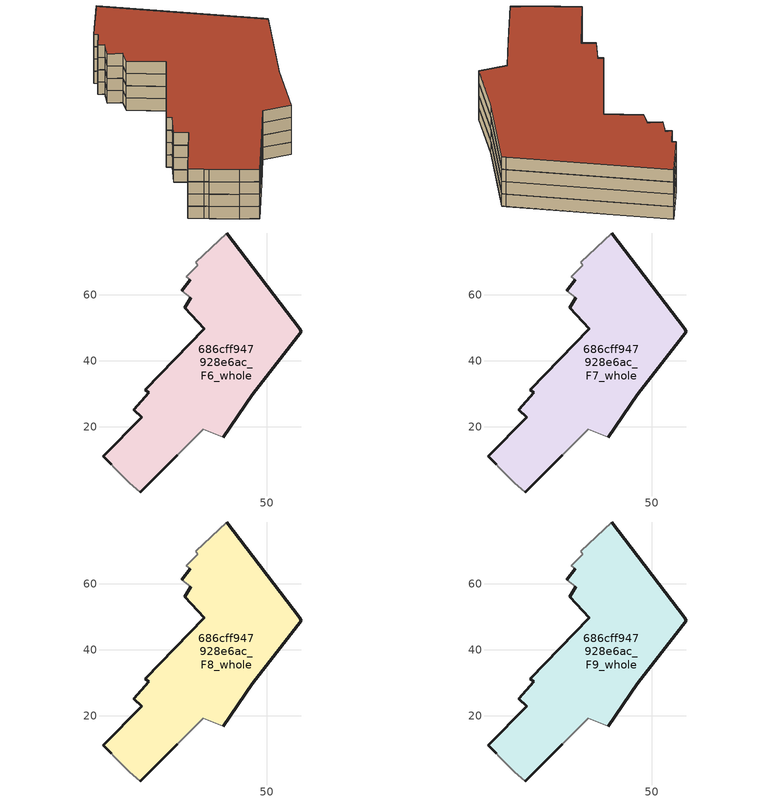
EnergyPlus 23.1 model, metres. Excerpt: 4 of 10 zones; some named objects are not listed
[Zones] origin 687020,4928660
686cff947928e6ac_F6_whole
 floor to 686cff947928e6ac_F5_whole (EU_floor_Construction): 36.81,16.88 45.5,29.79 60.45,48.89 59.94,49.74 37.84,78.71 28.48,69.79 29.11,68.96 25.6,65.54 26.84,64.54 24.3,61.23 26.94,59.05 25.06,56.04 31.03,49.8 13.25,31.29 14.28,30.38 9.77,25.2 12.06,22.96 0.42,11.11 2.9,8.7 3.64,7.82 8.38,3.13 11.59,0.33 22.9,11.49 30.69,19.37 z18
 wall outside (EU_wall_Construction): 24.31,61.23 26.84,64.54 / 37.84,78.71 59.94,49.74 60.45,48.89 45.51,29.79 36.81,16.88 / 22.91,11.49 11.59,0.33 / 2.91,8.7 0.42,11.11 12.06,22.96 9.78,25.2 14.29,30.38 13.26,31.29 31.04,49.8 25.06,56.04 26.94,59.05 z18:21
 wall adiabatic (EU_wall_Construction): 26.94,59.05 24.31,61.23 / 26.84,64.54 25.6,65.54 29.11,68.96 28.48,69.79 37.84,78.71 / 36.81,16.88 30.69,19.37 22.91,11.49 / 11.59,0.33 8.38,3.13 3.64,7.82 2.91,8.7 z18:21
686cff947928e6ac_F7_whole
 floor to 686cff947928e6ac_F6_whole (EU_floor_Construction): 36.81,16.88 45.5,29.79 60.45,48.89 59.94,49.74 37.84,78.71 28.48,69.79 29.11,68.96 25.6,65.54 26.84,64.54 24.3,61.23 26.94,59.05 25.06,56.04 31.03,49.8 13.25,31.29 14.28,30.38 9.77,25.2 12.06,22.96 0.42,11.11 2.9,8.7 3.64,7.82 8.38,3.13 11.59,0.33 22.9,11.49 30.69,19.37 z21
 wall outside (EU_wall_Construction): 24.31,61.23 26.84,64.54 / 37.84,78.71 59.94,49.74 60.45,48.89 45.51,29.79 36.81,16.88 / 22.91,11.49 11.59,0.33 / 2.91,8.7 0.42,11.11 12.06,22.96 9.78,25.2 14.29,30.38 13.26,31.29 31.04,49.8 25.06,56.04 26.94,59.05 z21:24
 wall adiabatic (EU_wall_Construction): 26.94,59.05 24.31,61.23 / 26.84,64.54 25.6,65.54 29.11,68.96 28.48,69.79 37.84,78.71 / 36.81,16.88 30.69,19.37 22.91,11.49 / 11.59,0.33 8.38,3.13 3.64,7.82 2.91,8.7 z21:24
686cff947928e6ac_F8_whole
 floor to 686cff947928e6ac_F7_whole (EU_floor_Construction): 36.81,16.88 45.5,29.79 60.45,48.89 59.94,49.74 37.84,78.71 28.48,69.79 29.11,68.96 25.6,65.54 26.84,64.54 24.3,61.23 26.94,59.05 25.06,56.04 31.03,49.8 13.25,31.29 14.28,30.38 9.77,25.2 12.06,22.96 0.42,11.11 2.9,8.7 3.64,7.82 8.38,3.13 11.59,0.33 22.9,11.49 30.69,19.37 z24
 wall outside (EU_wall_Construction): 24.31,61.23 26.84,64.54 / 37.84,78.71 59.94,49.74 60.45,48.89 45.51,29.79 36.81,16.88 / 22.91,11.49 11.59,0.33 / 2.91,8.7 0.42,11.11 12.06,22.96 9.78,25.2 14.29,30.38 13.26,31.29 31.04,49.8 25.06,56.04 26.94,59.05 z24:27
 wall adiabatic (EU_wall_Construction): 26.94,59.05 24.31,61.23 / 26.84,64.54 25.6,65.54 29.11,68.96 28.48,69.79 37.84,78.71 / 36.81,16.88 30.69,19.37 22.91,11.49 / 11.59,0.33 8.38,3.13 3.64,7.82 2.91,8.7 z24:27
686cff947928e6ac_F9_whole
 floor to 686cff947928e6ac_F8_whole (EU_floor_Construction): 36.81,16.88 45.5,29.79 60.45,48.89 59.94,49.74 37.84,78.71 28.48,69.79 29.11,68.96 25.6,65.54 26.84,64.54 24.3,61.23 26.94,59.05 25.06,56.04 31.03,49.8 13.25,31.29 14.28,30.38 9.77,25.2 12.06,22.96 0.42,11.11 2.9,8.7 3.64,7.82 8.38,3.13 11.59,0.33 22.9,11.49 30.69,19.37 z27
 wall outside (EU_wall_Construction): 24.31,61.23 26.84,64.54 / 37.84,78.71 59.94,49.74 60.45,48.89 45.51,29.79 36.81,16.88 / 22.91,11.49 11.59,0.33 / 2.91,8.7 0.42,11.11 12.06,22.96 9.78,25.2 14.29,30.38 13.26,31.29 31.04,49.8 25.06,56.04 26.94,59.05 z27:30
 wall adiabatic (EU_wall_Construction): 26.94,59.05 24.31,61.23 / 26.84,64.54 25.6,65.54 29.11,68.96 28.48,69.79 37.84,78.71 / 36.81,16.88 30.69,19.37 22.91,11.49 / 11.59,0.33 8.38,3.13 3.64,7.82 2.91,8.7 z27:30
 roof outside (EU_roof_Construction): 37.84,78.71 59.94,49.74 60.45,48.89 45.51,29.79 36.81,16.88 30.69,19.37 22.91,11.49 11.59,0.33 8.38,3.13 3.64,7.82 2.91,8.7 0.42,11.11 12.06,22.96 9.78,25.2 14.29,30.38 13.26,31.29 31.04,49.8 25.06,56.04 26.94,59.05 24.31,61.23 26.84,64.54 25.6,65.54 29.11,68.96 28.48,69.79 z30
[Building]
EU S2 Campaign: North Axis=0; Terrain=City; Solar Distribution=FullExterior
[Site:Location]
Bologna: Latitude=44.5; Longitude=11.25; Time Zone=1; Elevation=37
[SizingPeriod:WeatherFileDays]
AnnualSizingPeriod: Begin Month=1; Begin Day of Month=1; End Month=12; End Day of Month=31; Day of Week for Start Day=Monday; Use Weather File Daylight Saving Period=No; Use Weather File Rain and Snow Indicators=No
[MATERIAL]
EU_InternalMass_Material: Roughness=MediumRough; Thickness=0.1; Conductivity=1; Density=1800; Specific Heat=900; Thermal Absorptance=0.9; Solar Absorptance=0.7; Visible Absorptance=0.7
[MATERIAL:NOMASS] Roughness=MediumRough; Thermal Absorptance=0.9; Solar Absorptance=0.7; Visible Absorptance=0.7
Name | Thermal Resistance
EU_wall_NoMass | 0.905828
EU_roof_NoMass | 0.37593
EU_floor_NoMass | 0.67114
[CONSTRUCTION]
EU_wall_Construction: EU_wall_NoMass
EU_roof_Construction: EU_roof_NoMass
EU_floor_Construction: EU_floor_NoMass
EU_InternalMass_Construction: EU_InternalMass_Material
[ZONE] Type=1; Multiplier=1; Ceiling Height=autocalculate; Volume=5553.31; Floor Area=autocalculate; Part of Total Floor Area=Yes
686cff947928e6ac_F6_whole; 686cff947928e6ac_F7_whole; 686cff947928e6ac_F8_whole; 686cff947928e6ac_F9_whole
[INTERNALMASS] Construction=EU_InternalMass_Construction; Surface Area=1851.1
Name | Zone or ZoneList
686cff947928e6ac_F6_whole_EU_InternalMass | 686cff947928e6ac_F6_whole
686cff947928e6ac_F7_whole_EU_InternalMass | 686cff947928e6ac_F7_whole
686cff947928e6ac_F8_whole_EU_InternalMass | 686cff947928e6ac_F8_whole
686cff947928e6ac_F9_whole_EU_InternalMass | 686cff947928e6ac_F9_whole
[OTHEREQUIPMENT] Fuel Type=Electricity; Design Level Calculation Method=Watts/Area; Power per Zone Floor Area=1; Fraction Latent=0; Fraction Radiant=0; Fraction Lost=0; Carbon Dioxide Generation Rate=0; EndUse Subcategory=EU_Step8_InternalGains
Name | Zone or ZoneList or Space or SpaceList | Schedule
EU_Step8_InternalGain_686cff947928e6ac_F6_whole_f000 | 686cff947928e6ac_F6_whole | EU_Step8_GainSchedule_686cff947928e6ac_F6_whole_f000
EU_Step8_InternalGain_686cff947928e6ac_F7_whole_f000 | 686cff947928e6ac_F7_whole | EU_Step8_GainSchedule_686cff947928e6ac_F7_whole_f000
EU_Step8_InternalGain_686cff947928e6ac_F8_whole_f000 | 686cff947928e6ac_F8_whole | EU_Step8_GainSchedule_686cff947928e6ac_F8_whole_f000
EU_Step8_InternalGain_686cff947928e6ac_F9_whole_f000 | 686cff947928e6ac_F9_whole | EU_Step8_GainSchedule_686cff947928e6ac_F9_whole_f000
[ZONEVENTILATION:DESIGNFLOWRATE] Schedule=EU_AlwaysOn; Design Flow Rate Calculation Method=AirChanges/Hour; Air Changes per Hour=0.73129; Ventilation Type=Natural; Fan Pressure Rise=0; Fan Total Efficiency=1; Constant Term Coefficient=1; Temperature Term Coefficient=0; Velocity Term Coefficient=0; Velocity Squared Term Coefficient=0; Minimum Indoor Temperature=-100; Maximum Indoor Temperature=100; Delta Temperature=-100; Minimum Outdoor Temperature=-100; Maximum Outdoor Temperature=100; Maximum Wind Speed=40
Name | Zone or ZoneList or Space or SpaceList
EU_ConstantAir_686cff947928e6ac_F6_whole | 686cff947928e6ac_F6_whole
EU_ConstantAir_686cff947928e6ac_F7_whole | 686cff947928e6ac_F7_whole
EU_ConstantAir_686cff947928e6ac_F8_whole | 686cff947928e6ac_F8_whole
EU_ConstantAir_686cff947928e6ac_F9_whole | 686cff947928e6ac_F9_whole
[HVACTEMPLATE:ZONE:IDEALLOADSAIRSYSTEM] System Availability Schedule=EU_AlwaysOn; Maximum Heating Supply Air Temperature=50; Minimum Cooling Supply Air Temperature=13; Maximum Heating Supply Air Humidity Ratio=0.0156; Minimum Cooling Supply Air Humidity Ratio=0.0077; Heating Limit=NoLimit; Cooling Limit=NoLimit; Heating Availability Schedule=EU_AlwaysOn; Cooling Availability Schedule=EU_CoolingOff; Dehumidification Control Type=ConstantSensibleHeatRatio; Cooling Sensible Heat Ratio=0.7; Dehumidification Setpoint=60; Humidification Control Type=None; Humidification Setpoint=30; Outdoor Air Method=None; Outdoor Air Flow Rate per Person=0.00944; Outdoor Air Flow Rate per Zone Floor Area=0; Outdoor Air Flow Rate per Zone=0; Demand Controlled Ventilation Type=None; Outdoor Air Economizer Type=NoEconomizer; Heat Recovery Type=None; Sensible Heat Recovery Effectiveness=0.7; Latent Heat Recovery Effectiveness=0.65
Name | Template Thermostat
686cff947928e6ac_F6_whole | EU_HeatOnly_686cff947928e6ac_F6_whole
686cff947928e6ac_F7_whole | EU_HeatOnly_686cff947928e6ac_F7_whole
686cff947928e6ac_F8_whole | EU_HeatOnly_686cff947928e6ac_F8_whole
686cff947928e6ac_F9_whole | EU_HeatOnly_686cff947928e6ac_F9_whole
[SIZING:ZONE] Zone Cooling Design Supply Air Temperature Input Method=SupplyAirTemperature; Zone Cooling Design Supply Air Temperature=13; Zone Heating Design Supply Air Temperature Input Method=SupplyAirTemperature; Zone Heating Design Supply Air Temperature=50; Zone Cooling Design Supply Air Humidity Ratio=0.008; Zone Heating Design Supply Air Humidity Ratio=0.008; Cooling Design Air Flow Method=DesignDay; Cooling Design Air Flow Rate=0; Cooling Minimum Air Flow per Zone Floor Area=0.000762; Cooling Minimum Air Flow=0; Cooling Minimum Air Flow Fraction=0.2; Heating Design Air Flow Method=DesignDay; Heating Design Air Flow Rate=0; Heating Maximum Air Flow per Zone Floor Area=0.002032; Heating Maximum Air Flow=0.141576; Heating Maximum Air Flow Fraction=0.3; Account for Dedicated Outdoor Air System=No; Dedicated Outdoor Air System Control Strategy=NeutralSupplyAir; Dedicated Outdoor Air Low Setpoint Temperature for Design=autosize; Dedicated Outdoor Air High Setpoint Temperature for Design=autosize; Zone Load Sizing Method=Sensible Load Only No Latent Load; Zone Latent Cooling Design Supply Air Humidity Ratio Input Method=HumidityRatioDifference; Zone Cooling Design Supply Air Humidity Ratio Difference=0.005; Zone Latent Heating Design Supply Air Humidity Ratio Input Method=HumidityRatioDifference; Zone Humidification Design Supply Air Humidity Ratio Difference=0.005
686cff947928e6ac_F6_whole; 686cff947928e6ac_F7_whole; 686cff947928e6ac_F8_whole; 686cff947928e6ac_F9_whole
[SCHEDULE:CONSTANT]
Name | Hourly Value
EU_AlwaysOn | 1
EU_CoolingOff | 0
[SCHEDULE:FILE] Column Number=1; Rows to Skip at Top=0; Number of Hours of Data=8760; Column Separator=Comma; Interpolate to Timestep=No; Minutes per Item=60; Adjust Schedule for Daylight Savings=Yes
Name | File
EU_Step8_GainSchedule_686cff947928e6ac_F6_whole_f000 | ../../schedules/686cff947928e6ac/686cff947928e6ac_F6_whole_f000_gain.csv
EU_Step8_GainSchedule_686cff947928e6ac_F7_whole_f000 | ../../schedules/686cff947928e6ac/686cff947928e6ac_F7_whole_f000_gain.csv
EU_Step8_GainSchedule_686cff947928e6ac_F8_whole_f000 | ../../schedules/686cff947928e6ac/686cff947928e6ac_F8_whole_f000_gain.csv
EU_Step8_GainSchedule_686cff947928e6ac_F9_whole_f000 | ../../schedules/686cff947928e6ac/686cff947928e6ac_F9_whole_f000_gain.csv
